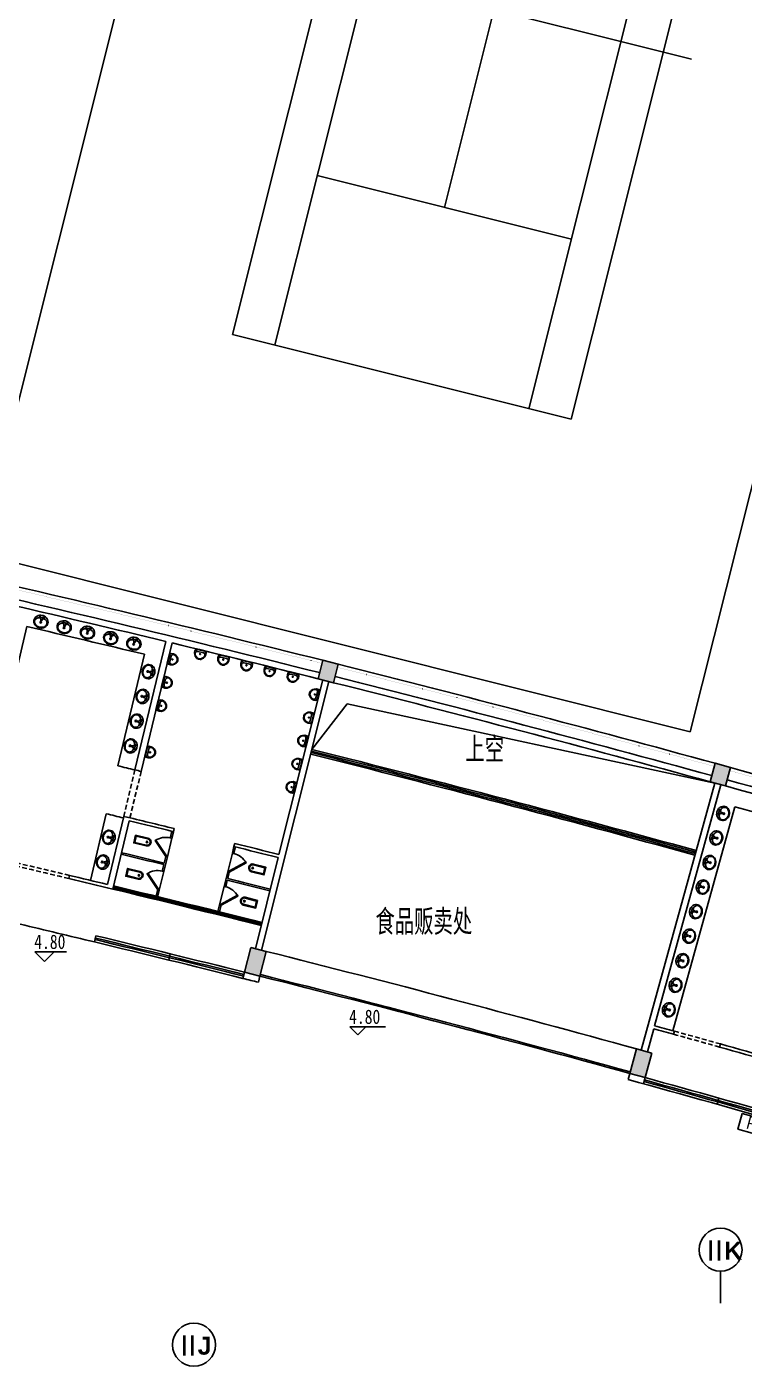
# Model space of a CAD drawing. Extents: x 23317406 to 24383751, y 42324270 to 43451021.
# Drawn here: x 23975572 to 23998117, y 43143351 to 43185295 of the extents above; entities that cross this region are included whole.
import ezdxf

# ---------------------------------------------------------------- set-up
doc = ezdxf.new("R2010")
doc.units = 0
doc.header["$MEASUREMENT"] = 0
doc.linetypes.add('DASHED', pattern=[0.75, 0.5, -0.25])
doc.linetypes.add('T-BW-SF$0$DOT2', pattern=[3.175, 0, -3.175])
doc.layers.get('0').update_dxf_attribs({"linetype": 'CONTINUOUS'})
doc.layers.get('DEFPOINTS').update_dxf_attribs({"linetype": 'CONTINUOUS'})
for name, color, linetype in [('场地', 5, 'CONTINUOUS'), ('墙', 7, 'CONTINUOUS'), ('投影', 9, 'CONTINUOUS'), ('柱填充', 8, 'CONTINUOUS'), ('柱形', 7, 'CONTINUOUS'), ('标注', 7, 'CONTINUOUS'), ('楼梯', 5, 'CONTINUOUS'), ('汉字', 7, 'CONTINUOUS'), ('监控管线', 11, 'CONTINUOUS'), ('辅助件', 9, 'CONTINUOUS'), ('门禁管线', 6, 'CONTINUOUS'), ('门窗', 7, 'CONTINUOUS')]:
    doc.layers.add(name, color=color, linetype=linetype)
doc.styles.add('ATT', font='txt')
doc.styles.add('HZ', font='txt.shx', dxfattribs={"bigfont": 'hztxt.shx'})
doc.styles.add('KSHZ', font='ROMANS.shx', dxfattribs={"height": 800, "bigfont": 'dfhz.shx'})
doc.styles.add('Q1', font='SimSun.ttf', dxfattribs={"width": 0.8, "height": 450})
doc.styles.add('Q200', font='SimSun.ttf', dxfattribs={"width": 0.8, "height": 450})
doc.styles.add('T-SG-01$0$Arial', font='ARIALBD.TTF')
doc.linetypes.add('ZIGZAG', pattern='A,0.00254,-5.08,[131,ltypeshp.shx,S=5.08,R=0,X=-5.08,Y=0],-10.16,[131,ltypeshp.shx,S=5.08,R=180,X=5.08,Y=0],-5.08', length=20.32254)
doc.dimstyles.new('Q2', dxfattribs={"dimscale": 150, "dimtxt": 2.5, "dimasz": 2.5, "dimexe": 0, "dimexo": 0, "dimgap": 0.5, "dimtad": 1, "dimdec": 4, "dimdsep": 46, "dimtxsty": 'Q200', "dimblk1": 'DOTSMALL', "dimblk2": 'DOTSMALL', "dimsah": 1, "dimcen": 2.5, "dimadec": 0, "dimazin": 0, "dimtfac": 1, "dimtdec": 3, "dimtmove": 2, "dimatfit": 3, "dimldrblk": 'DOTSMALL', "dimfxl": 1, "dimtolj": 1, "dimtzin": 10, "dimarcsym": 0})

# ---------------------------------------------------------------- blocks, each defined once
blk = doc.blocks.new('_DOTSMALL')
at = {"color": 0, "linetype": 'ByBlock', "const_width": 0.5}
blk.add_lwpolyline([(-0.0625, 0, 1), (0.0625, 0, 1)], format="xyb", close=True, dxfattribs=at)
blk = doc.blocks.new('*D125')
at = {"color": 0, "linetype": 'ByBlock'}
blk.add_arc((23850579, 42628619), 600173, 68.00798, 79.88798, dxfattribs=at)
at = {"layer": 'DEFPOINTS', "color": 0, "linetype": 'ByBlock'}
for p in [(23956128, 43220453), (23955602, 43217500), (24036361, 43199313), (24075704, 43186048), (24074581, 43183266)]:
    blk.add_point(p, dxfattribs=at)
at = {"color": 0, "linetype": 'ByBlock', "xscale": 375, "yscale": 375, "zscale": 375}
for p, rotation in [((23955953, 43219469), 169.8879804353957), ((24075330, 43185121), 338.007980435661)]:
    blk.add_blockref('_DOTSMALL', p, dxfattribs=dict(at, rotation=rotation))
at = {"color": 0, "linetype": 'ByBlock', "insert": (24016615, 43205680), "char_height": 450, "attachment_point": 5, "rotation": 343.948, "style": 'Q200'}
blk.add_mtext('\\A1;11.88°', dxfattribs=at)
blk = doc.blocks.new('A$C3C4F7BE9')
at = {"layer": '场地'}
for p, q in [((8126, 44745), (0, 4559)), ((22544, 0), (30670, 40187)), ((12314, 35109), (7603, 11811)), ((13657, 34838), (8946, 11539)), ((21724, 33206), (17012, 9908)), ((23067, 32935), (18355, 9636)), ((16603, 28646), (14066, 16100)), ((21603, 21105), (9067, 23640)), ((18100, 15284), (10033, 16915)), ((7603, 11811), (18355, 9636)), ((0, 4559), (22543, 0))]:
    blk.add_line(p, q, dxfattribs=at)
blk = doc.blocks.new('15PLAV04')
at = {"color": 0, "linetype": 'ByBlock'}
for p, q in [((2.5, -1.5), (2.5, 1.5)), ((7, 0.5), (3, 1.5)), ((4, 1.25), (4, 3.635323)), ((7, -0.5), (7, 0.5)), ((3, -1.5), (7, -0.5)), ((4, -3.628449), (4, -1.25))]:
    blk.add_line(p, q, dxfattribs=at)
blk.add_lwpolyline([(8, 9, 0.109452), (4.986152, 8.332258, 0.102376), (2.343146, 6.363961, 0.093737), (0.622313, 3.491319, 0.088426), (0, 0, 0.088426), (0.622313, -3.491319, 0.093737), (2.343146, -6.363961, 0.102376), (4.986152, -8.332258, 0.109452), (8, -9, 0.109452), (11.013848, -8.332258, 0.102376), (13.656854, -6.363961, 0.093737), (15.377687, -3.491319, 0.088426), (16, 0, 0.088426), (15.377687, 3.491319, 0.093737), (13.656854, 6.363961, 0.102376), (11.013848, 8.332258, 0.109452)], format="xyb", close=True, dxfattribs=at)
for centre in [(3, 2.5), (9, 0), (3, -2.5)]:
    blk.add_circle(centre, 1, dxfattribs=at)
for centre, radius, start, end in [((7, 3.635323), 3, 146.09549, 180), ((11.358035, 0.706347), 8.250845, 143.130102, 146.09549), ((9.915843, 1.787992), 6.448105, 118.911201, 143.130102), ((9, 3.446272), 4.553728, 90, 118.911201), ((9, 3.446272), 4.553728, 61.088799, 90), ((8.084157, 1.787992), 6.448105, 36.869898, 61.088799), ((6.641965, 0.706347), 8.250845, 17.257939, 36.869898), ((4.368267, 0), 10.631733, 0, 17.257939), ((4.368267, 0), 10.631733, 342.742061, 0), ((7, -3.628449), 3, 180, 212.259808), ((9.915843, -1.787992), 6.448105, 212.259808, 241.088799), ((9, -3.446272), 4.553728, 241.088799, 270), ((9, -3.446272), 4.553728, 270, 298.911201), ((8.084157, -1.787992), 6.448105, 298.911201, 323.130102), ((6.641965, -0.706347), 8.250845, 323.130102, 342.742061)]:
    blk.add_arc(centre, radius, start, end, dxfattribs=at)
at = {"color": 0, "linetype": 'ByBlock', "style": 'ATT'}
for tag, p, flags in [('ITEM', (0, -17.5), 3), ('ROOM_NUMBER', (0, -26.5), 1)]:
    blk.add_attdef(tag, p, '', height=6, dxfattribs=dict(at, flags=flags))
blk = doc.blocks.new('A$C43A36D09')
at = {"layer": '辅助件'}
for p, q in [((0, 117), (2, 174)), ((2, 174), (25, 242)), ((2, 117), (288, 1)), ((288, 1), (2, 117)), ((26, 134), (4, 182)), ((25, 242), (69, 298)), ((26, 132), (26, 134)), ((33, 123), (26, 132)), ((43, 117), (33, 123)), ((43, 117), (259, 29)), ((47, 211), (48, 235)), ((54, 189), (47, 211)), ((48, 235), (57, 256)), ((67, 171), (54, 189)), ((57, 257), (95, 299)), ((57, 256), (57, 257)), ((86, 159), (67, 171)), ((69, 298), (107, 323)), ((86, 159), (256, 90)), ((256, 90), (86, 159)), ((95, 299), (126, 315)), ((161, 344), (107, 323)), ((191, 332), (126, 315)), ((161, 344), (191, 352)), ((191, 352), (247, 344)), ((191, 332), (199, 333)), ((199, 333), (253, 321)), ((247, 344), (297, 318)), ((253, 321), (299, 291)), ((278, 86), (256, 90)), ((256, 90), (256, 90)), ((262, 28), (259, 29)), ((273, 27), (262, 28)), ((284, 30), (273, 27)), ((301, 89), (278, 86)), ((284, 30), (333, 52)), ((288, 0), (326, 42)), ((297, 318), (319, 297)), ((299, 291), (302, 287)), ((321, 101), (301, 89)), ((337, 230), (302, 287)), ((319, 297), (331, 275)), ((336, 118), (321, 101)), ((354, 96), (326, 42)), ((356, 222), (331, 275)), ((345, 140), (336, 118)), ((337, 230), (347, 193)), ((347, 193), (345, 140)), ((366, 166), (354, 96)), ((356, 222), (366, 166))]:
    blk.add_line(p, q, dxfattribs=at)
blk.add_circle((195, 181), 16.2, dxfattribs=at)
blk.add_point((195, 181), dxfattribs=at)
blk = doc.blocks.new('A$C77207E31')
at = {"layer": '辅助件'}
for points in [[(316, 394, 1), (69, 437), (0, 43), (246, 0)], [(291, 398, 1), (94, 433), (29, 64), (226, 29)]]:
    blk.add_lwpolyline(points, format="xyb", close=True, dxfattribs=at)
blk.add_circle((193, 416), 25, dxfattribs=at)
blk = doc.blocks.new('A$C7FE16A13')
at = {"layer": '门窗'}
blk.add_lwpolyline([(517, 587), (532, 561), (15, 257), (0, 283)], close=True, dxfattribs=at)
blk.add_arc((517, 587), 600, 210.4472, 257.9761, dxfattribs=at)
blk = doc.blocks.new('A$C62181696')
at = {"layer": '监控管线'}
blk.add_lwpolyline([(0, 519), (936, 519), (936, 3), (0, 3)], close=True, dxfattribs=at)
at = {"layer": '门禁管线', "color": 6, "style": 'HZ'}
blk.add_text('PT', height=400, rotation=359.4412, dxfattribs=at).set_placement((206, 91, -121))
blk = doc.blocks.new('A$C28D63360')
at = {"layer": '监控管线'}
blk.add_blockref('A$C62181696', (0, 0), dxfattribs=at)

msp = doc.modelspace()

# ---------------------------------------------------------------- hatches: boundary and pattern name
at = {"layer": '柱填充'}
for points in [[(23985356.71085, 43165275.88406), (23984871.7222, 43165397.48179), (23984725.81033, 43164815.49406), (23985210.79898, 43164693.89632)], [(23997683.54222, 43162028.68034), (23997201.48343, 43162161.41816), (23997042.20343, 43161582.94614), (23997524.26222, 43161450.20832)], [(23982610.43619, 43156376.62574), (23983095.43841, 43156255.08213), (23982900.96864, 43155479.07858), (23982415.96642, 43155600.62219)], [(23995215.8163, 43153063.62134), (23994733.74263, 43153196.30511), (23994521.4486, 43152424.98725), (23995003.52226, 43152292.30348)]]:
    msp.add_hatch(color=256, dxfattribs=at).paths.add_polyline_path(points)

# ---------------------------------------------------------------- linework, layer by layer
msp.add_line((23997370, 43145211.20776), (23997370, 43146211.20776))
at = {"color": 2}
for centre in [(23997370, 43146886.20776), (23980828.08644, 43143903.06228)]:
    msp.add_circle(centre, 675, dxfattribs=at)
at = {"layer": '墙'}
for p, q in [((23978973.07615, 43161954.38731), (23979945.12716, 43165988.94024)), ((23979167.51243, 43161907.54147), (23980139.56345, 43165942.09441)), ((23982949.98646, 43156291.533), (23985065.29697, 43164730.377)), ((23983497.56581, 43159298.61914), (23984871.30151, 43164779.01609)), ((23994878.03559, 43153156.59057), (23997186.81569, 43161543.12627)), ((23995296.09486, 43153921.65382), (23997379.6392, 43161490.03115)), ((23978106.47796, 43158357.30404), (23978621.78232, 43160496.10314)), ((23978277.49132, 43158213.24005), (23978792.79567, 43160352.03915)), ((23980183.40768, 43160014.80239), (23980207.09818, 43160111.95567)), ((23982084.71229, 43159547.47683), (23982108.75926, 43159644.54249)), ((23982755.99211, 43156340.14881), (23983473.45092, 43159201.57015)), ((23976891.02039, 43158545.63485), (23976914.20666, 43158642.90971)), ((23995070.86505, 43153103.51707), (23995269.55268, 43153825.24058)), ((23995892.94639, 43153653.10147), (23995919.6207, 43153749.47823)), ((23997337.91446, 43153251.0336), (23997364.85402, 43153347.33656))]:
    msp.add_line(p, q, dxfattribs=at)
at = {"layer": '墙', "ltscale": 5000}
for start, end in [(67.1172342395, 67.1172342395), (66.2587266313, 66.2587266313), (64.4772342395, 64.4772342395), (64.9387266313, 64.9387266313)]:
    msp.add_arc((23850578.58196, 42857442.58139), 533172.67138, start, end, dxfattribs=at)
at = {"layer": '墙'}
for centre, radius, start, end in [((23850634.74669, 42857737.27781), 530172.67138, 79.4743453394, 79.4743453394), ((23850639.30178, 42857736.37231), 530172.67138, 78.1227654233, 78.1227654233), ((23850644.55659, 42857735.23786), 530172.67138, 77.5606287088, 77.5606287088), ((23850649.0789, 42857734.18074), 530172.67138, 76.2090487927, 76.2090487927), ((23850578.58196, 42628618.81785), 553322.67138, 75.9538847678, 77.2220730186), ((23850578.58196, 42628618.81785), 552922.67138, 75.9538847678, 77.2220730186), ((23850578.58196, 42628618.81785), 553322.67138, 74.6338847678, 75.9020730186), ((23850578.58196, 42628618.81785), 552922.67138, 74.6338847678, 75.9020730186), ((23850578.58196, 42628618.81785), 553322.67138, 73.3138876935, 74.5820730186), ((23850578.58196, 42628618.81785), 552922.67138, 73.3138876935, 74.5820730186)]:
    msp.add_arc(centre, radius, start, end, dxfattribs=at)
at = {"layer": '墙', "ltscale": 300}
for radius, start, end in [(552722.67138, 76.4641775045, 76.974703885), (552722.67138, 75.9533362209, 76.4434453063), (552722.67138, 74.6333362244, 75.9020646083), (548572.67138, 76.4433668859, 76.4642845625), (552722.67138, 73.0981274419, 74.5820646083), (547072.67138, 76.2934415569, 76.4642791854), (546972.67138, 76.2934410782, 76.4433309567), (547072.67138, 75.9384535925, 76.0883495972), (546972.67138, 75.9384339917, 76.0883500759), (544772.67138, 76.4432886543, 76.5932410748), (544872.67138, 76.4643214723, 76.5932410748), (544772.67138, 75.9384978095, 76.4432886543), (544872.67138, 75.9384958793, 76.4432905846), (544772.67138, 74.5294447032, 74.5974630613), (544872.67138, 74.5294447032, 74.5974649916), (544872.67138, 74.0141393384, 74.3716983715), (544772.67138, 74.0141412687, 74.3716983715)]:
    msp.add_arc((23850578.58196, 42628618.81785), radius, start, end, dxfattribs=at)
at = {"layer": '柱填充', "linetype": 'T-BW-SF$0$DOT2', "ltscale": 10}
for start, end in [(75.9538847678, 77.2220730186), (74.6338847678, 75.9020730186), (73.3138876935, 74.5820730186)]:
    msp.add_arc((23850578.58196, 42628618.81785), 553222.67138, start, end, dxfattribs=at)
at = {"layer": '柱形'}
for p, q in [((23984725.81033, 43164815.49406), (23984871.7222, 43165397.48179)), ((23984871.7222, 43165397.48179), (23985356.71085, 43165275.88406)), ((23985356.71085, 43165275.88406), (23985210.79898, 43164693.89632)), ((23985210.79898, 43164693.89632), (23984725.81033, 43164815.49406)), ((23997042.20343, 43161582.94614), (23997201.48343, 43162161.41816)), ((23997201.48343, 43162161.41816), (23997683.54222, 43162028.68034)), ((23997683.54222, 43162028.68034), (23997524.26222, 43161450.20832)), ((23997524.26222, 43161450.20832), (23997042.20343, 43161582.94614)), ((23982415.96642, 43155600.62219), (23982610.43619, 43156376.62574)), ((23982610.43619, 43156376.62574), (23983095.43841, 43156255.08213)), ((23983095.43841, 43156255.08213), (23982900.96864, 43155479.07858)), ((23982900.96864, 43155479.07858), (23982415.96642, 43155600.62219)), ((23994733.74263, 43153196.30511), (23994521.4486, 43152424.98725)), ((23995215.8163, 43153063.62134), (23994733.74263, 43153196.30511)), ((23995003.52226, 43152292.30348), (23995215.8163, 43153063.62134)), ((23994521.4486, 43152424.98725), (23995003.52226, 43152292.30348))]:
    msp.add_line(p, q, dxfattribs=at)
at = {"layer": '楼梯'}
for radius, start, end in [(550472.67138, 74.61838418, 75.9175766909), (550422.67138, 74.6183879595, 75.9175729113)]:
    msp.add_arc((23850578.58196, 42628618.81785), radius, start, end, dxfattribs=at)
at = {"layer": '汉字', "color": 0}
for p, q in [((23975831.32591, 43156237.30597), (23976820.08576, 43156237.30597)), ((23975831.32591, 43156237.30597), (23976131.32591, 43155937.30597)), ((23976431.32591, 43156237.30597), (23976131.32591, 43155937.30597)), ((23985726.34231, 43153887.64633), (23986844.34231, 43153887.64633)), ((23985726.34231, 43153887.64633), (23985976.34231, 43153637.64633)), ((23986226.34231, 43153887.64633), (23985976.34231, 43153637.64633))]:
    msp.add_line(p, q, dxfattribs=at)
msp.add_lwpolyline([(23984530.40164, 43162596.45943), (23985642.05494, 43164025.83943), (23997186.81569, 43161543.12627)], dxfattribs=at)
at = {"layer": '辅助件'}
for p, q in [((23974757.38417, 43162951.67372), (23975572.30572, 43166458.22514)), ((23978433.98765, 43162083.87858), (23979273.03685, 43165584.73511)), ((23977571.63153, 43158485.77603), (23978072.73035, 43160576.56535)), ((23995873.24174, 43153762.32191), (23997818.55145, 43160798.34621)), ((23980084.37029, 43159819.71114), (23980134.83118, 43160026.64819)), ((23979990.86625, 43159224.931), (23980133.0093, 43159807.85068)), ((23980132.94693, 43159807.8659), (23980183.40768, 43160014.80239)), ((23979878.39255, 43158763.95387), (23979990.80395, 43159224.9462)), ((23979892.00346, 43159030.82648), (23979942.22731, 43159236.79144)), ((23981889.21036, 43158758.33299), (23982033.49222, 43159340.72696)), ((23982033.49222, 43159340.72696), (23982084.71229, 43159547.47683)), ((23982082.02505, 43159328.70348), (23982133.24526, 43159535.45389)), ((23979736.31175, 43158181.019), (23979878.4548, 43158763.93869)), ((23979829.81591, 43158775.79912), (23979880.15821, 43158982.24984)), ((23981775.10745, 43158297.75642), (23981889.21036, 43158758.33299)), ((23981823.64028, 43158285.73293), (23981874.74011, 43158491.99746)), ((23981886.7636, 43158540.53029), (23981937.74319, 43158746.3095)), ((23979637.33063, 43157986.42869), (23979687.67293, 43158192.87942)), ((23979685.90727, 43157974.58344), (23979736.24958, 43158181.03417)), ((23981630.82558, 43157715.36244), (23981775.10745, 43158297.75642)), ((23981579.72575, 43157509.09791), (23981630.82558, 43157715.36244)), ((23981628.25858, 43157497.07442), (23981679.35841, 43157703.33895))]:
    msp.add_line(p, q, dxfattribs=at)
at = {"layer": '辅助件', "linetype": 'DASHED', "ltscale": 300}
for p, q in [((23978973.07615, 43161954.38731), (23978621.78232, 43160496.10314)), ((23979167.51243, 43161907.54147), (23978815.90287, 43160449.33342))]:
    msp.add_line(p, q, dxfattribs=at)
at = {"layer": '辅助件'}
for centre, radius, start, end in [((23850578.58186, 42628618.81787), 552172.67138, 76.5221626914, 76.9167186769), ((23850578.58196, 42628618.81785), 552172.67138, 74.2669532892, 74.534644227), ((23850578.58196, 42628618.81785), 544022.67138, 74.6342826405, 75.901645183), ((23850578.58196, 42628618.81785), 543272.67138, 74.63432594, 75.9016018835)]:
    msp.add_arc(centre, radius, start, end, dxfattribs=at)
at = {"layer": '辅助件', "ltscale": 300}
for centre, radius, start, end in [((23850578.58186, 42628618.81787), 548572.67138, 76.4642559144, 76.5221626914), ((23850578.58186, 42628618.81787), 547022.67138, 76.4642559144, 76.5221626914), ((23850578.58196, 42628618.81785), 546759.67138, 76.2934333304, 76.2986729066), ((23850578.58196, 42628618.81785), 545897.67138, 76.2986837711, 76.4433103288), ((23850578.58196, 42628618.81785), 545947.67138, 76.2986835308, 76.44331129), ((23850578.58196, 42628618.81785), 546159.67138, 76.2934304523, 76.2986757846), ((23850578.58196, 42628618.81785), 546759.67138, 76.0831115198, 76.0883510961), ((23850578.58196, 42628618.81785), 545685.17138, 76.2934281718, 76.2986780652), ((23850578.58196, 42628618.81785), 545897.67138, 75.9384808253, 76.0831073831), ((23850578.58196, 42628618.81785), 545947.67138, 75.9384798641, 76.0831076234), ((23850578.58196, 42628618.81785), 546159.67138, 76.0831086418, 76.0883539741), ((23850578.58196, 42628618.81785), 545085.17138, 76.2934252824, 76.2986809546), ((23850578.58196, 42628618.81785), 545685.17138, 76.0831063613, 76.0883562546), ((23850578.58196, 42628618.81785), 545085.17138, 76.0831034719, 76.088359144)]:
    msp.add_arc(centre, radius, start, end, dxfattribs=at)
at = {"layer": '辅助件', "linetype": 'DASHED', "ltscale": 300}
for radius, start, end in [(544872.67138, 76.5932410748, 76.8456349377), (544772.67138, 76.5932410748, 76.8456349377), (544872.67138, 74.3716983715, 74.5294447032), (544772.67138, 74.3716983715, 74.5294447032)]:
    msp.add_arc((23850578.58196, 42628618.81785), radius, start, end, dxfattribs=at)
at = {"layer": '辅助件', "linetype": 'ZIGZAG', "ltscale": 10}
msp.add_arc((23850578.58196, 42628618.81785), 543222.67138, 74.63432594, 75.9016018835, dxfattribs=at)
at = {"layer": '门窗'}
for p, q in [((23977748.71451, 43156746.29118), (23977701.89388, 43156551.84883)), ((23980035.9219, 43155984.36353), (23980083.95595, 43156180.03803)), ((23982367.32947, 43155406.58124), (23982415.87899, 43155600.64406)), ((23982852.05031, 43155285.07954), (23982900.7784, 43155479.09759)), ((23994467.90384, 43152230.77787), (23994520.91108, 43152423.67076)), ((23994468.18379, 43152230.70094), (23994521.19113, 43152423.5938)), ((23994949.69703, 43152098.14196), (23995002.88176, 43152290.98598)), ((23994949.9769, 43152098.06477), (23995003.16173, 43152290.90876)), ((23997264.04846, 43151454.35179), (23997318.47486, 43151648.34547))]:
    msp.add_line(p, q, dxfattribs=at)
for centre, radius, start, end in [((23850578.58196, 42628618.81785), 550522.67138, 74.6183879595, 75.9175729113), ((23850578.58196, 42628618.81785), 550372.67138, 74.6183879595, 75.9175729113), ((23850578.58196, 42628618.81785), 543022.67138, 76.4611913029, 76.7146356642), ((23850578.58196, 42628618.81785), 543147.67138, 75.9543589873, 76.4612382048), ((23850578.58196, 42628618.81785), 543222.67138, 75.9543589873, 76.4612382048), ((23850578.58196, 42628618.81784), 543022.67139, 75.9543589874, 76.4612382048), ((23850578.58196, 42628618.81785), 543097.67138, 75.9543589873, 76.4612382048), ((23850578.58196, 42628618.81784), 543022.67139, 75.9016018835, 75.9543589874), ((23850578.58196, 42628618.81784), 543022.67139, 73.4883999426, 74.63432594), ((23850578.58196, 42628618.81785), 543097.67138, 74.0746684912, 74.5815688361), ((23850578.58196, 42628618.81785), 543147.67138, 74.0746684912, 74.5815688361), ((23850578.58196, 42628618.81784), 543222.67139, 74.0746684912, 74.5815994689)]:
    msp.add_arc(centre, radius, start, end, dxfattribs=at)
at = {"layer": '门窗', "ltscale": 300}
for radius, start, end in [(544802.67138, 75.9384978095, 76.4432886543), (544842.67138, 75.9384958793, 76.4432905846)]:
    msp.add_arc((23850578.58196, 42628618.81785), radius, start, end, dxfattribs=at)

# ---------------------------------------------------------------- block references
at = {"layer": '场地', "xscale": -1, "rotation": 334.4959608708573}
msp.add_blockref('A$C3C4F7BE9', (23994458.00845, 43159032.61718), dxfattribs=at)
at = {"layer": '投影', "rotation": 266.7961521178412}
for p in [(23978949.46298, 43159906.73595), (23978697.66641, 43158861.64096)]:
    msp.add_blockref('A$C77207E31', p, dxfattribs=at)
at = {"layer": '投影', "xscale": -1, "rotation": 65.58563230859629}
for p in [(23983128.02184, 43158879.67912), (23982866.64497, 43157836.9389)]:
    msp.add_blockref('A$C77207E31', p, dxfattribs=at)
at = {"layer": '柱填充', "xscale": -1, "rotation": 154.2721639638592}
for p in [(23979731.05312, 43159989.97762), (23979476.49862, 43158946.06562)]:
    msp.add_blockref('A$C7FE16A13', p, dxfattribs=at)
at = {"layer": '柱填充', "rotation": 178.1096204625781}
for p in [(23982474.078, 43159315.76373), (23982215.69322, 43158272.79319)]:
    msp.add_blockref('A$C7FE16A13', p, dxfattribs=at)
at = {"layer": '监控管线', "rotation": 344.5594774625624}
msp.add_blockref('A$C28D63360', (23997915.57493, 43150666.61317), dxfattribs=at)
at = {"layer": '辅助件', "yscale": 25, "zscale": 25}
for p, xscale, rotation in [((23976065.31997, 43166805.49133), -25, 76.8750801715878), ((23976796.20744, 43166634.54991), -25, 76.79725696530255), ((23977526.86205, 43166462.6159), 25, 256.7194337615223), ((23978257.28246, 43166289.68963), 25, 256.6416105550766), ((23978987.46731, 43166115.77141), 25, 256.5637873487914), ((23979594.19751, 43164993.70551), -25, 346.5325529151647), ((23979407.74204, 43164215.73742), -25, 346.5325529151647), ((23979221.28657, 43163437.76932), -25, 346.5325529151647), ((23979034.8311, 43162659.80122), -25, 346.5325529151647), ((23997256.64057, 43160642.26643), -25, 164.5713094687704), ((23978347.21226, 43159791.05934), -25, 346.5325598496142), ((23997043.45567, 43159871.1943), -25, 164.5713094687704), ((23978160.75688, 43159013.09122), -25, 346.5325598496142), ((23996830.27078, 43159100.12218), -25, 164.5713094687704), ((23996617.08588, 43158329.05005), -25, 164.5713094687704), ((23996403.90099, 43157557.97793), -25, 164.5713094687704), ((23996190.7161, 43156786.9058), -25, 164.5713094687704), ((23995977.5312, 43156015.83368), -25, 164.5713094687704), ((23995764.34631, 43155244.76155), -25, 164.5713094687704), ((23995551.16142, 43154473.68943), -25, 164.5713094687704)]:
    msp.add_blockref('15PLAV04', p, dxfattribs=dict(at, xscale=xscale, rotation=rotation))
at = {"layer": '辅助件'}
for p, rotation in [((23979943.13038, 43165591.02972), 278.1966948203978), ((23981912.45171, 43165624.99289), 188.7688226937043), ((23982642.00499, 43165444.50907), 187.9634564986485), ((23984098.32115, 43165084.1473), 187.8079707697534), ((23979767.3266, 43164861.92546), 278.1966948203978), ((23979591.52281, 43164132.82119), 278.1966948203978), ((23979239.91525, 43162674.61266), 278.1966948203978)]:
    msp.add_blockref('A$C43A36D09', p, dxfattribs=dict(at, rotation=rotation))
at = {"layer": '辅助件', "xscale": -1}
for p, rotation in [((23980965.74771, 43165854.10844), 144.5738380730054), ((23983153.27518, 43165320.00854), 143.6129861490543), ((23984882.52532, 43164376.96619), 54.18510709313203), ((23984700.30106, 43163649.44002), 54.18510709313203), ((23984518.0768, 43162921.91386), 54.18510709313203), ((23984335.85254, 43162194.38769), 54.18510709313203), ((23984153.62828, 43161466.86153), 54.18510709313203)]:
    msp.add_blockref('A$C43A36D09', p, dxfattribs=dict(at, rotation=rotation))

# ---------------------------------------------------------------- texts
at = {"color": 3, "style": 'T-SG-01$0$Arial'}
for s, height, p in [('Ⅱ', 637.5, (23996757.45491, 43146543.63864)), ('K', 562.5, (23997484.1426, 43146575.13851)), ('Ⅱ', 637.5, (23980215.54135, 43143560.49317)), ('J', 562.5, (23980942.22904, 43143591.99303))]:
    msp.add_text(s, height=height, dxfattribs=at).set_placement(p)
at = {"layer": '汉字', "style": 'KSHZ', "width": 0.8}
for s, p in [('上空', (23989354.76234, 43162189.75851)), ('食品贩卖处', (23986527.94633, 43156776.0486))]:
    msp.add_text(s, height=800, dxfattribs=at).set_placement(p)
at = {"layer": '汉字', "color": 0, "style": 'Q1', "width": 0.8}
for p in [(23975808.89585, 43156332.11387), (23985701.26192, 43153978.32435)]:
    msp.add_text('4.80', height=450, dxfattribs=at).set_placement(p)

# ---------------------------------------------------------------- dimensions: what is measured, and where the dimension line sits
at = {"layer": '标注'}
dim = msp.add_angular_dim_2l(base=(24036361.09672, 43199313.21302), line1=((23955601.70329, 43217499.6961), (23956128.42305, 43220453.09521)), line2=((24074580.75686, 43183266.06649), (24075704.1892, 43186047.77456)), dimstyle='Q2', override={"dimadec": 4, "dimazin": 2}, dxfattribs=at)
dim.commit()
dim.dimension.update_dxf_attribs({"geometry": '*D125', "text_midpoint": (24016615.27058, 43205679.68735)})

doc.saveas('drawing.dxf')
